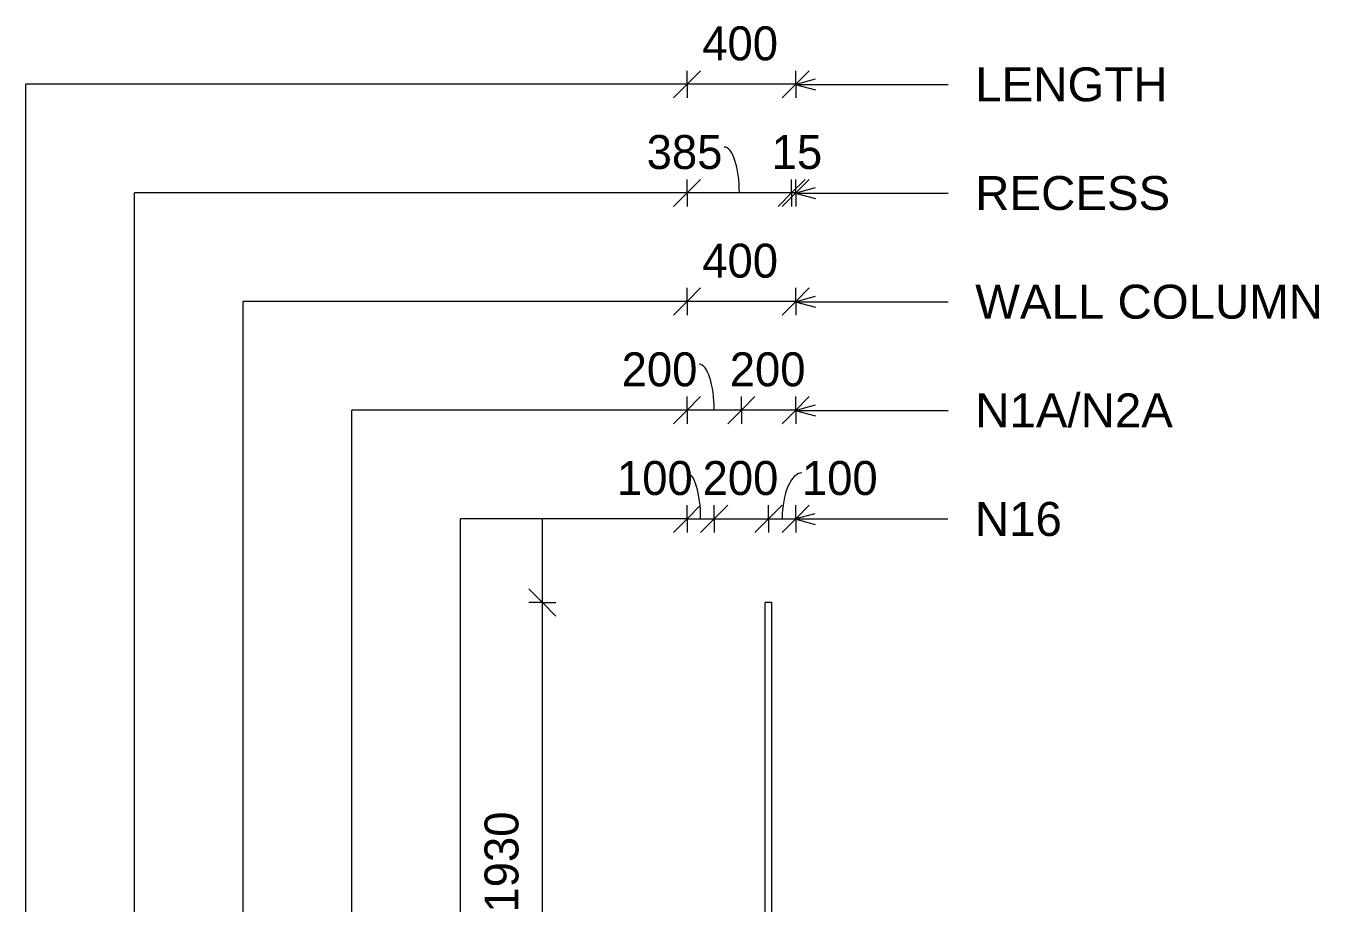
# Model space of a CAD drawing. Header units: millimetres. Extents: x 18051 to 27999, y -1802 to 7093.
# Drawn here: x 23211 to 27973, y 3864 to 7093 of the extents above; entities that cross this region are included whole.
import ezdxf

# ---------------------------------------------------------------- set-up
doc = ezdxf.new("R2010")
doc.units = ezdxf.units.MM
for name, color, linetype, lineweight in [('A-ANNO-DIMS', 211, 'Continuous', 9), ('A-ANNO-DIMS-50', 211, 'Continuous', 9), ('A-DETL-MBND', 5, 'Continuous', 18), ('G-ANNO-TEXT', 231, 'Continuous', 9), ('S-RBAR', 171, 'Continuous', 18)]:
    doc.layers.add(name, color=color, linetype=linetype, lineweight=lineweight)
doc.styles.add('Arial', font='arial.ttf', dxfattribs={"height": 125})
doc.styles.add('Nirmala UI Semilight', font='NirmalaS.ttf', dxfattribs={"height": 125})
doc.dimstyles.new('Arrow_Filled_-_2_5_NI_UI', dxfattribs={"dimscale": 304.8, "dimtxt": 130.920493, "dimasz": 0.328084, "dimexe": 0.164042, "dimexo": 0.0625, "dimgap": 0.164042, "dimtad": 1, "dimdec": 4, "dimzin": 0, "dimdsep": 46, "dimtxsty": 'Nirmala UI Semilight', "dimblk1": 'OBLIQUE', "dimblk2": 'OBLIQUE', "dimsah": 1, "dimcen": 0.09, "dimazin": 0, "dimtfac": 1, "dimtdec": 4, "dimtix": 1, "dimtmove": 0, "dimatfit": 3, "dimfxl": 0.164042, "dimfxlon": 1, "dimtvp": 1, "dimtolj": 1, "dimtzin": 0, "dimarcsym": 2})
doc.dimstyles.new('Arrow_Filled_-_2_5_NI_UI_2', dxfattribs={"dimscale": 304.8, "dimtxt": 130.920493, "dimasz": 0.328084, "dimexe": 0.164042, "dimexo": 0.0625, "dimgap": 0.164042, "dimtad": 1, "dimdec": 4, "dimzin": 0, "dimdsep": 46, "dimtxsty": 'Nirmala UI Semilight', "dimblk1": 'OBLIQUE', "dimblk2": 'OBLIQUE', "dimsah": 1, "dimcen": 0.09, "dimazin": 0, "dimtfac": 1, "dimtdec": 4, "dimtix": 1, "dimtmove": 1, "dimatfit": 3, "dimfxl": 0.164042, "dimfxlon": 1, "dimtvp": 1, "dimtolj": 1, "dimtzin": 0, "dimarcsym": 2})

# ---------------------------------------------------------------- blocks, each defined once
blk = doc.blocks.new('DIMBLOCK25-Elevation Right2')
at = {"layer": 'A-ANNO-DIMS-50'}
for p, q in [((25845.3, 5678), (25895.3, 5728)), ((25845.3, 5678), (25845.3, 5728)), ((26045.3, 5678), (26095.3, 5728)), ((26045.3, 5678), (26045.3, 5728)), ((25845.3, 5678), (25795.3, 5628)), ((26045.3, 5678), (25845.3, 5678)), ((25845.3, 5678), (25845.3, 5628)), ((26045.3, 5678), (25995.3, 5628)), ((26045.3, 5678), (26045.3, 5628))]:
    blk.add_line(p, q, dxfattribs=at)
at = {"layer": 'A-ANNO-DIMS-50', "color": 0, "insert": (25802.5, 5891.1), "char_height": 125, "width": 342.774, "attachment_point": 1, "line_spacing_factor": 1.142579, "style": 'Nirmala UI Semilight'}
blk.add_mtext('200', dxfattribs=at)
blk = doc.blocks.new('_Oblique')
at = {"color": 0, "linetype": 'ByBlock', "lineweight": -2}
blk.add_line((-0.5, -0.5), (0.5, 0.5), dxfattribs=at)
blk = doc.blocks.new('DIMBLOCK26-Elevation Right2')
at = {"layer": 'A-ANNO-DIMS-50'}
for p, q in [((25645.3, 5678), (25695.3, 5728)), ((25645.3, 5678), (25645.3, 5728)), ((25845.3, 5678), (25895.3, 5728)), ((25845.3, 5678), (25845.3, 5728)), ((25645.3, 5678), (25595.3, 5628)), ((25845.3, 5678), (25645.3, 5678)), ((25645.3, 5678), (25645.3, 5628)), ((25845.3, 5678), (25795.3, 5628)), ((25845.3, 5678), (25845.3, 5628))]:
    blk.add_line(p, q, dxfattribs=at)
blk.add_ellipse((25690, 5678), major_axis=(0, 169), ratio=0.327176, start_param=4.712389, end_param=6.283185, dxfattribs=at)
at = {"layer": 'A-ANNO-DIMS-50', "color": 0, "insert": (25404.4, 5891.1), "char_height": 125, "width": 342.774, "attachment_point": 1, "line_spacing_factor": 1.142579, "style": 'Nirmala UI Semilight'}
blk.add_mtext('200', dxfattribs=at)
blk = doc.blocks.new('DIMBLOCK27-Elevation Right2')
at = {"layer": 'A-ANNO-DIMS-50'}
for p, q in [((25645.3, 6078), (25695.3, 6128)), ((25645.3, 6078), (25645.3, 6128)), ((26045.3, 6078), (26095.3, 6128)), ((26045.3, 6078), (26045.3, 6128)), ((25645.3, 6078), (25595.3, 6028)), ((26045.3, 6078), (25645.3, 6078)), ((25645.3, 6078), (25645.3, 6028)), ((26045.3, 6078), (25995.3, 6028)), ((26045.3, 6078), (26045.3, 6028))]:
    blk.add_line(p, q, dxfattribs=at)
at = {"layer": 'A-ANNO-DIMS-50', "color": 0, "insert": (25701.3, 6291.1), "char_height": 125, "width": 345.63, "attachment_point": 1, "line_spacing_factor": 1.142579, "style": 'Nirmala UI Semilight'}
blk.add_mtext('400', dxfattribs=at)
blk = doc.blocks.new('DIMBLOCK28-Elevation Right2')
at = {"layer": 'A-ANNO-DIMS-50'}
for p, q in [((26030.4, 6478), (26080.4, 6528)), ((26030.4, 6478), (26030.4, 6528)), ((26045.3, 6478), (26095.3, 6528)), ((26045.3, 6478), (26045.3, 6528)), ((26030.4, 6478), (25980.4, 6428)), ((26045.3, 6478), (25995.3, 6428)), ((26045.3, 6478), (26030.4, 6478)), ((26030.4, 6478), (26030.4, 6428)), ((26045.3, 6478), (26045.3, 6428))]:
    blk.add_line(p, q, dxfattribs=at)
at = {"layer": 'A-ANNO-DIMS-50', "color": 0, "insert": (25956.9, 6691.1), "char_height": 125, "width": 194.238, "attachment_point": 1, "line_spacing_factor": 1.142579, "style": 'Nirmala UI Semilight'}
blk.add_mtext('15', dxfattribs=at)
blk = doc.blocks.new('DIMBLOCK29-Elevation Right2')
at = {"layer": 'A-ANNO-DIMS-50'}
for p, q in [((25645.3, 6478), (25695.3, 6528)), ((25645.3, 6478), (25645.3, 6528)), ((26030.4, 6478), (26080.4, 6528)), ((26030.4, 6478), (26030.4, 6528)), ((25645.3, 6478), (25595.3, 6428)), ((26030.4, 6478), (25645.3, 6478)), ((25645.3, 6478), (25645.3, 6428)), ((26030.4, 6478), (25980.4, 6428)), ((26030.4, 6478), (26030.4, 6428))]:
    blk.add_line(p, q, dxfattribs=at)
blk.add_ellipse((25782.2, 6478), major_axis=(0, 169), ratio=0.329458, start_param=4.712389, end_param=6.283185, dxfattribs=at)
at = {"layer": 'A-ANNO-DIMS-50', "color": 0, "insert": (25496.5, 6691.1), "char_height": 125, "width": 342.774, "attachment_point": 1, "line_spacing_factor": 1.142579, "style": 'Nirmala UI Semilight'}
blk.add_mtext('385', dxfattribs=at)
blk = doc.blocks.new('DIMBLOCK30-Elevation Right2')
at = {"layer": 'A-ANNO-DIMS-50'}
for p, q in [((25645.3, 6878), (25695.3, 6928)), ((25645.3, 6878), (25645.3, 6928)), ((26045.3, 6878), (26095.3, 6928)), ((26045.3, 6878), (26045.3, 6928)), ((25645.3, 6878), (25595.3, 6828)), ((26045.3, 6878), (25645.3, 6878)), ((25645.3, 6878), (25645.3, 6828)), ((26045.3, 6878), (25995.3, 6828)), ((26045.3, 6878), (26045.3, 6828))]:
    blk.add_line(p, q, dxfattribs=at)
at = {"layer": 'A-ANNO-DIMS-50', "color": 0, "insert": (25701.3, 7091.1), "char_height": 125, "width": 345.63, "attachment_point": 1, "line_spacing_factor": 1.142579, "style": 'Nirmala UI Semilight'}
blk.add_mtext('400', dxfattribs=at)
blk = doc.blocks.new('DIMBLOCK53-Elevation Right2')
at = {"layer": 'A-ANNO-DIMS-50'}
for p, q in [((25112.5, 4970), (25062.5, 5020)), ((25112.5, 4970), (25062.5, 4970)), ((25112.5, 3040), (25112.5, 4970)), ((25112.5, 4970), (25162.5, 4920)), ((25112.5, 4970), (25162.5, 4970)), ((25112.5, 3040), (25062.5, 3090)), ((25112.5, 3040), (25062.5, 3040)), ((25112.5, 3040), (25162.5, 2990)), ((25112.5, 3040), (25162.5, 3040))]:
    blk.add_line(p, q, dxfattribs=at)
at = {"layer": 'A-ANNO-DIMS-50', "color": 0, "insert": (24899.4, 3828.9), "char_height": 125, "width": 422.754, "attachment_point": 1, "rotation": 90, "line_spacing_factor": 1.142579, "style": 'Nirmala UI Semilight'}
blk.add_mtext('1930', dxfattribs=at)
blk = doc.blocks.new('DIMBLOCK54-Elevation Right2')
at = {"layer": 'A-ANNO-DIMS-50'}
for p, q in [((25645.3, 5278), (25695.3, 5328)), ((25645.3, 5278), (25645.3, 5328)), ((25745.3, 5278), (25795.3, 5328)), ((25745.3, 5278), (25745.3, 5328)), ((25645.3, 5278), (25595.3, 5228)), ((25645.3, 5278), (25745.3, 5278)), ((25645.3, 5278), (25645.3, 5228)), ((25745.3, 5278), (25695.3, 5228)), ((25745.3, 5278), (25745.3, 5228))]:
    blk.add_line(p, q, dxfattribs=at)
blk.add_ellipse((25644.2, 5278), major_axis=(0, 169), ratio=0.302226, start_param=4.712389, end_param=6.283185, dxfattribs=at)
at = {"layer": 'A-ANNO-DIMS-50', "color": 0, "insert": (25387.2, 5491.1), "char_height": 125, "width": 308.496, "attachment_point": 1, "line_spacing_factor": 1.142579, "style": 'Nirmala UI Semilight'}
blk.add_mtext('100', dxfattribs=at)
blk = doc.blocks.new('DIMBLOCK55-Elevation Right2')
at = {"layer": 'A-ANNO-DIMS-50'}
for p, q in [((25745.3, 5278), (25795.3, 5328)), ((25745.3, 5278), (25745.3, 5328)), ((25945.3, 5278), (25995.3, 5328)), ((25945.3, 5278), (25945.3, 5328)), ((25745.3, 5278), (25695.3, 5228)), ((25745.3, 5278), (25945.3, 5278)), ((25745.3, 5278), (25745.3, 5228)), ((25945.3, 5278), (25895.3, 5228)), ((25945.3, 5278), (25945.3, 5228))]:
    blk.add_line(p, q, dxfattribs=at)
at = {"layer": 'A-ANNO-DIMS-50', "color": 0, "insert": (25702.5, 5491.1), "char_height": 125, "width": 342.774, "attachment_point": 1, "line_spacing_factor": 1.142579, "style": 'Nirmala UI Semilight'}
blk.add_mtext('200', dxfattribs=at)
blk = doc.blocks.new('DIMBLOCK56-Elevation Right2')
at = {"layer": 'A-ANNO-DIMS-50'}
for p, q in [((25945.3, 5278), (25995.3, 5328)), ((25945.3, 5278), (25945.3, 5328)), ((26045.3, 5278), (26095.3, 5328)), ((26045.3, 5278), (26045.3, 5328)), ((25945.3, 5278), (25895.3, 5228)), ((25945.3, 5278), (26045.3, 5278)), ((25945.3, 5278), (25945.3, 5228)), ((26045.3, 5278), (25995.3, 5228)), ((26045.3, 5278), (26045.3, 5228))]:
    blk.add_line(p, q, dxfattribs=at)
blk.add_ellipse((26068.2, 5278), major_axis=(0, 169), ratio=0.431077, start_param=0, end_param=1.570796, dxfattribs=at)
at = {"layer": 'A-ANNO-DIMS-50', "color": 0, "insert": (26068.2, 5491.1), "char_height": 125, "width": 308.496, "attachment_point": 1, "line_spacing_factor": 1.142579, "style": 'Nirmala UI Semilight'}
blk.add_mtext('100', dxfattribs=at)

msp = doc.modelspace()

# ---------------------------------------------------------------- linework, layer by layer
at = {"layer": 'A-DETL-MBND'}
for p, q in [((23210.64077, 3660), (23210.64077, 6877.98249)), ((25645.32197, 6877.98249), (23210.64077, 6877.98249)), ((23610.64077, 3660), (23610.64077, 6477.98249)), ((25645.32197, 6477.98249), (23610.64077, 6477.98249)), ((24010.64077, 3660), (24010.64077, 6077.98249)), ((25645.32197, 6077.98249), (24010.64077, 6077.98249)), ((24410.64077, 3660), (24410.64077, 5677.98249)), ((25645.32197, 5677.98249), (24410.64077, 5677.98249)), ((24810.64077, 3660), (24810.64077, 5277.98249)), ((25645.32197, 5277.98249), (24810.64077, 5277.98249)), ((25112.45716, 4970), (25112.45716, 5277.98249))]:
    msp.add_line(p, q, dxfattribs=at)
at = {"layer": 'G-ANNO-TEXT', "color": 7}
for p, q in [((26043.71446, 6877.61669), (26118.71456, 6897.71249)), ((26043.71446, 6877.61669), (26118.71435, 6857.52011)), ((26043.71446, 6877.61669), (26606.25302, 6877.61374)), ((26043.71236, 6477.61669), (26118.71246, 6497.71249)), ((26043.71236, 6477.61669), (26118.71225, 6457.52011)), ((26043.71236, 6477.61669), (26606.24882, 6477.61374)), ((26043.70815, 6077.61669), (26118.70826, 6097.71249)), ((26043.70815, 6077.61669), (26118.70805, 6057.52011)), ((26043.70815, 6077.61669), (26606.24462, 6077.61374)), ((26043.71025, 5677.61669), (26118.71036, 5697.71249)), ((26043.71025, 5677.61669), (26118.71015, 5657.52011)), ((26043.71025, 5677.61669), (26606.24672, 5677.61374)), ((26042.47552, 5277.91179), (26117.47562, 5298.00759)), ((26042.47552, 5277.91179), (26117.47541, 5257.81521)), ((26042.47552, 5277.91179), (26605.01198, 5277.90883))]:
    msp.add_line(p, q, dxfattribs=at)
at = {"layer": 'S-RBAR'}
for p, q in [((25957.82197, 4970), (25932.82197, 4970)), ((25932.82197, 3040), (25932.82197, 4970)), ((25957.82197, 3040), (25957.82197, 4970))]:
    msp.add_line(p, q, dxfattribs=at)

# ---------------------------------------------------------------- texts
at = {"layer": 'G-ANNO-TEXT', "color": 7, "char_height": 125, "attachment_point": 1, "rotation": 359.99969898, "style": 'Arial'}
for s, insert, width in [('LENGTH', (26706.25335, 6940.11321), 857.805625), ('RECESS', (26706.24915, 6540.11321), 865.8225), ('WALL COLUMN', (26706.24495, 6140.11321), 1551.2653125), ('N1A/N2A', (26706.24705, 5740.11321), 877.8478125), ('N16', (26705.01231, 5340.40831), 384.81)]:
    msp.add_mtext(s, dxfattribs=dict(at, insert=insert, width=width))

# ---------------------------------------------------------------- dimensions: what is measured, and where the dimension line sits
at = {"layer": 'A-ANNO-DIMS'}
for base, p1, p2, override, picture, middle in [((25645.32197, 6877.98249), (26045.32197, 6827.98249), (25645.32197, 6827.98249), {"dimpost": '<>', "dimfxl": 400}, 'DIMBLOCK30-Elevation Right2', (25845.32197, 6992.57454)), ((26030.36104, 6477.98249), (26045.32197, 6427.98249), (26030.36104, 6427.98249), {"dimpost": '<>', "dimfxl": 14.960938}, 'DIMBLOCK28-Elevation Right2', (26037.8415, 6592.92322)), ((25645.32197, 6077.98249), (26045.32197, 6027.98249), (25645.32197, 6027.98249), {"dimpost": '<>', "dimfxl": 400}, 'DIMBLOCK27-Elevation Right2', (25845.32197, 6192.57454)), ((25845.32197, 5677.98249), (26045.32197, 5627.98249), (25845.32197, 5627.98249), {"dimpost": '<>', "dimfxl": 200}, 'DIMBLOCK25-Elevation Right2', (25945.32197, 5792.57454)), ((25945.32197, 5277.98249), (25745.32197, 5227.98249), (25945.32197, 5227.98249), {"dimpost": '<>', "dimfxl": 200}, 'DIMBLOCK55-Elevation Right2', (25845.32197, 5392.57454))]:
    dim = msp.add_linear_dim(base=base, p1=p1, p2=p2, dimstyle='Arrow_Filled_-_2_5_NI_UI', override=override, dxfattribs=at)
    dim.commit()
    dim.dimension.update_dxf_attribs({"geometry": picture, "text_midpoint": middle})
for base, p1, p2, override, picture, middle in [((25645.32197, 6477.98249), (26030.36104, 6427.98249), (25645.32197, 6427.98249), {"dimpost": '<>', "dimfxl": 385.039063}, 'DIMBLOCK29-Elevation Right2', (25667.89901, 6607.73512)), ((25645.32197, 5677.98249), (25845.32197, 5627.98249), (25645.32197, 5627.98249), {"dimpost": '<>', "dimfxl": 200}, 'DIMBLOCK26-Elevation Right2', (25575.76517, 5807.73512)), ((25745.32197, 5277.98249), (25645.32197, 5227.98249), (25745.32197, 5227.98249), {"dimpost": '<>', "dimfxl": 100}, 'DIMBLOCK54-Elevation Right2', (25541.40813, 5407.73512)), ((26045.32197, 5277.98249), (25945.32197, 5227.98249), (26045.32197, 5227.98249), {"dimpost": '<>', "dimfxl": 100}, 'DIMBLOCK56-Elevation Right2', (26222.43012, 5407.73512))]:
    dim = msp.add_linear_dim(base=base, p1=p1, p2=p2, dimstyle='Arrow_Filled_-_2_5_NI_UI_2', override=override, dxfattribs=at)
    dim.commit()
    dim.dimension.update_dxf_attribs({"geometry": picture, "text_midpoint": middle, "dimtype": 160})
dim = msp.add_linear_dim(base=(25112.45716, 4970), p1=(25162.45716, 3040), p2=(25162.45716, 4970), angle=90, dimstyle='Arrow_Filled_-_2_5_NI_UI', override={"dimpost": '<>', "dimfxl": 1930}, dxfattribs=at)
dim.commit()
dim.dimension.update_dxf_attribs({"geometry": 'DIMBLOCK53-Elevation Right2', "text_midpoint": (24997.47285, 4005)})

doc.saveas('drawing.dxf')
